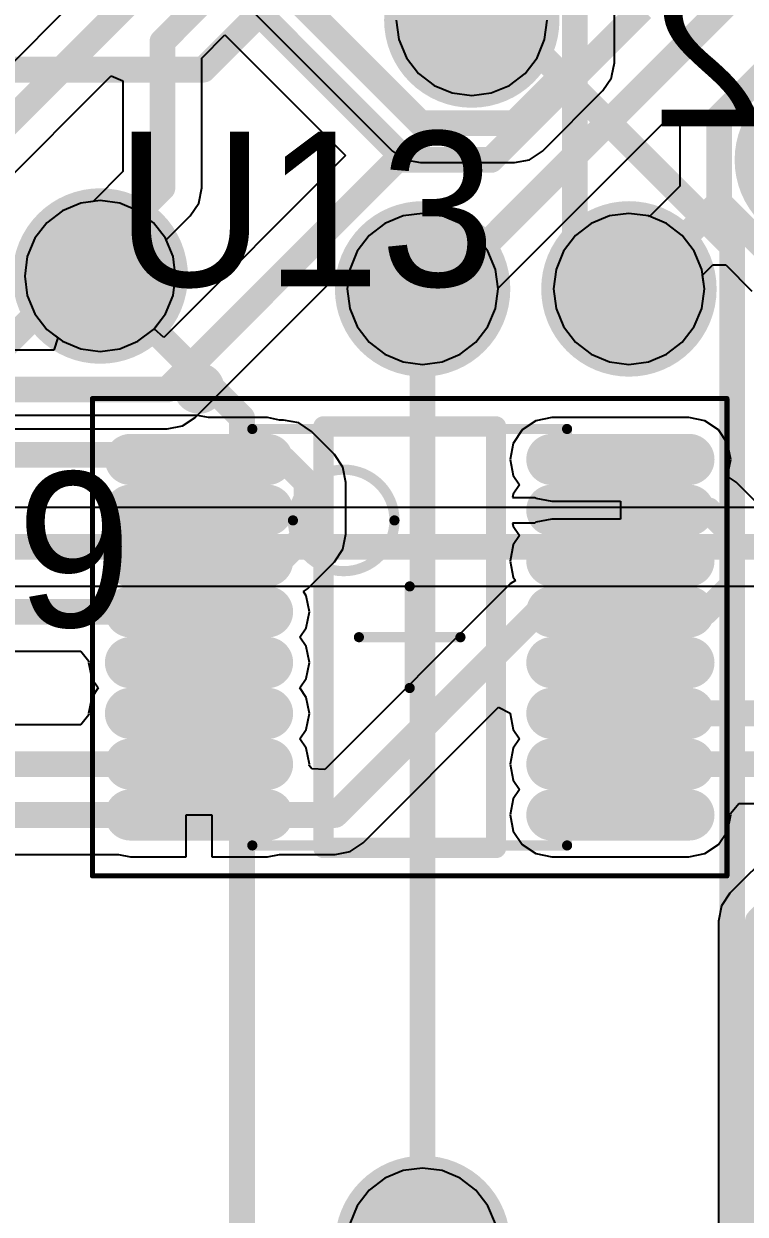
# Model space of a CAD drawing. Header units: millimetres. Extents: x 50.7 to 141.9, y 26.7 to 123.6.
# Drawn here: x 115.2 to 122.3, y 68.36 to 80.08 of the extents above; entities that cross this region are included whole.
import ezdxf

# ---------------------------------------------------------------- set-up
doc = ezdxf.new("R2010")
doc.units = ezdxf.units.MM
for name, color, linetype in [('BottomLayer', 5, 'Continuous'), ('BottomOverlay', 54, 'Continuous'), ('BottomSolder', 6, 'Continuous'), ('InternalPlane1', 76, 'Continuous'), ('InternalPlane3', 216, 'Continuous'), ('Mechanical13', 56, 'Continuous'), ('Mechanical15', 56, 'Continuous'), ('MidLayer1', 16, 'Continuous'), ('MidLayer2', 76, 'Continuous'), ('MidLayer3', 90, 'Continuous'), ('MidLayer4', 156, 'Continuous'), ('MultiLayer', 9, 'Continuous'), ('TopLayer', 1, 'Continuous'), ('TopOverlay', 2, 'Continuous'), ('TopPaste', 8, 'Continuous'), ('TopSolder', 216, 'Continuous')]:
    doc.layers.add(name, color=color, linetype=linetype)

msp = doc.modelspace()

# ---------------------------------------------------------------- linework, layer by layer
at = {"layer": 'BottomLayer'}
for p, q in [((115.852, 80.461), (114.548, 79.156)), ((116.952, 79.743), (117.179, 79.97)), ((117.179, 79.97), (118.366, 78.784)), ((116.952, 78.464), (116.952, 79.743)), ((114.829, 78.338), (116.058, 79.568)), ((116.058, 79.568), (116.175, 79.519)), ((116.175, 79.519), (116.175, 78.625)), ((119.868, 77.475), (121.541, 79.148)), ((121.541, 79.148), (121.659, 79.099)), ((121.659, 79.099), (121.659, 78.48)), ((118.366, 78.784), (116.576, 76.993)), ((116.175, 78.625), (115.881, 78.331)), ((116.923, 78.315), (116.952, 78.464)), ((121.659, 78.48), (121.361, 78.183)), ((115.759, 78.315), (115.58, 78.24)), ((115.881, 78.331), (115.759, 78.315)), ((116.838, 78.189), (116.923, 78.315)), ((115.58, 78.24), (115.426, 78.122)), ((116.601, 77.952), (116.838, 78.189)), ((120.966, 78.188), (120.787, 78.113)), ((121.158, 78.213), (120.966, 78.188)), ((121.35, 78.188), (121.158, 78.213)), ((121.361, 78.183), (121.35, 78.188)), ((115.426, 78.122), (115.308, 77.968)), ((120.787, 78.113), (120.633, 77.995)), ((115.308, 77.968), (115.233, 77.789)), ((116.669, 77.789), (116.601, 77.952)), ((120.633, 77.995), (120.515, 77.841)), ((120.515, 77.841), (120.44, 77.662)), ((115.233, 77.789), (115.208, 77.597)), ((116.694, 77.597), (116.669, 77.789)), ((121.883, 77.606), (121.983, 77.706)), ((121.983, 77.706), (122.111, 77.706)), ((122.111, 77.706), (122.367, 77.449)), ((115.208, 77.597), (115.233, 77.405)), ((116.669, 77.405), (116.694, 77.597)), ((116.886, 76.205), (118.278, 77.597)), ((118.278, 77.597), (118.392, 77.541)), ((120.44, 77.662), (120.415, 77.47)), ((121.901, 77.47), (121.883, 77.606)), ((118.392, 77.541), (118.383, 77.47)), ((118.383, 77.47), (118.408, 77.278)), ((119.844, 77.278), (119.869, 77.47)), ((119.869, 77.47), (119.868, 77.475)), ((120.415, 77.47), (120.44, 77.278)), ((121.876, 77.278), (121.901, 77.47)), ((115.233, 77.405), (115.308, 77.226)), ((116.594, 77.226), (116.669, 77.405)), ((118.408, 77.278), (118.483, 77.099)), ((119.769, 77.099), (119.844, 77.278)), ((120.44, 77.278), (120.515, 77.099)), ((121.801, 77.099), (121.876, 77.278)), ((115.308, 77.226), (115.426, 77.072)), ((116.481, 77.077), (116.594, 77.226)), ((115.426, 77.072), (115.535, 76.988)), ((116.576, 76.993), (116.481, 77.077)), ((118.483, 77.099), (118.601, 76.945)), ((119.651, 76.945), (119.769, 77.099)), ((120.515, 77.099), (120.633, 76.945)), ((121.683, 76.945), (121.801, 77.099)), ((115.535, 76.988), (115.494, 76.868)), ((118.601, 76.945), (118.755, 76.827)), ((119.497, 76.827), (119.651, 76.945)), ((120.633, 76.945), (120.787, 76.827)), ((121.529, 76.827), (121.683, 76.945)), ((115.494, 76.868), (112.827, 76.868)), ((118.755, 76.827), (118.934, 76.752)), ((119.318, 76.752), (119.497, 76.827)), ((120.787, 76.827), (120.966, 76.752)), ((121.35, 76.752), (121.529, 76.827)), ((118.934, 76.752), (119.126, 76.727)), ((119.126, 76.727), (119.318, 76.752)), ((120.966, 76.752), (121.158, 76.727)), ((121.158, 76.727), (121.35, 76.752)), ((116.76, 76.121), (116.886, 76.205)), ((107.703, 76.091), (116.611, 76.091)), ((116.611, 76.091), (116.76, 76.121)), ((123.611, 75.318), (111.85, 75.318)), ((111.498, 74.542), (122.599, 74.542)), ((119.126, 68.815), (118.934, 68.79)), ((119.318, 68.79), (119.126, 68.815)), ((118.755, 68.715), (118.601, 68.597)), ((118.934, 68.79), (118.755, 68.715)), ((119.497, 68.715), (119.318, 68.79)), ((119.651, 68.597), (119.497, 68.715)), ((118.601, 68.597), (118.483, 68.443)), ((119.769, 68.443), (119.651, 68.597)), ((118.483, 68.443), (118.408, 68.264)), ((119.844, 68.264), (119.769, 68.443))]:
    msp.add_line(p, q, dxfattribs=at)
at = {"layer": 'BottomLayer', "const_width": 0.254}
for points in [[(119.314, 77.47), (122.518, 80.674)], [(114.554, 78.613), (116.418, 80.477)], [(119.507, 80.117), (119.761, 80.371)], [(116.564, 79.904), (116.926, 80.267)], [(117.434, 80.265), (118.959, 78.74)], [(119.801, 78.74), (121.287, 80.226)], [(116.564, 78.464), (116.564, 79.904)], [(122.047, 79.161), (122.642, 79.756)], [(122.047, 78.319), (122.047, 79.161)], [(116.611, 76.479), (118.872, 78.74)], [(118.872, 78.74), (119.801, 78.74)], [(115.824, 77.724), (116.564, 78.464)], [(121.198, 77.47), (122.047, 78.319)], [(122.047, 78.319), (122.642, 77.724)], [(115.824, 77.724), (115.951, 77.597)], [(119.126, 77.47), (119.314, 77.47)], [(121.158, 77.47), (121.198, 77.47)], [(104.333, 76.479), (116.611, 76.479)], [(111.379, 74.93), (123.611, 74.93)]]:
    msp.add_lwpolyline(points, dxfattribs=at)
at = {"layer": 'BottomLayer'}
for points, const_width in [([(119.369, 80.117, 1), (119.852, 80.117, 1)], 0.483), ([(119.444, 80.117, 1), (119.57, 80.117, 1)], 0.127), ([(116.5, 79.904, 1), (116.627, 79.904, 1)], 0.127), ([(116.5, 79.904, 1), (116.627, 79.904, 1)], 0.127), ([(121.983, 79.161, 1), (122.111, 79.161, 1)], 0.127), ([(121.983, 79.161, 1), (122.111, 79.161, 1)], 0.127), ([(118.808, 78.74, 1), (118.936, 78.74, 1)], 0.127), ([(118.808, 78.74, 1), (118.936, 78.74, 1)], 0.127), ([(118.896, 78.74, 1), (119.023, 78.74, 1)], 0.127), ([(119.737, 78.74, 1), (119.864, 78.74, 1)], 0.127), ([(119.737, 78.74, 1), (119.864, 78.74, 1)], 0.127), ([(116.5, 78.464, 1), (116.627, 78.464, 1)], 0.127), ([(116.5, 78.464, 1), (116.627, 78.464, 1)], 0.127), ([(121.983, 78.319, 1), (122.111, 78.319, 1)], 0.127), ([(121.983, 78.319, 1), (122.111, 78.319, 1)], 0.127), ([(121.983, 78.319, 1), (122.111, 78.319, 1)], 0.127), ([(115.71, 77.597, 1), (116.192, 77.597, 1)], 0.483), ([(118.885, 77.47, 1), (119.367, 77.47, 1)], 0.483), ([(120.917, 77.47, 1), (121.399, 77.47, 1)], 0.483), ([(115.76, 77.724, 1), (115.888, 77.724, 1)], 0.127), ([(115.76, 77.724, 1), (115.888, 77.724, 1)], 0.127), ([(115.888, 77.597, 1), (116.014, 77.597, 1)], 0.127), ([(119.062, 77.47, 1), (119.189, 77.47, 1)], 0.127), ([(119.25, 77.47, 1), (119.377, 77.47, 1)], 0.127), ([(119.25, 77.47, 1), (119.377, 77.47, 1)], 0.127), ([(121.094, 77.47, 1), (121.222, 77.47, 1)], 0.127), ([(121.134, 77.47, 1), (121.261, 77.47, 1)], 0.127), ([(121.134, 77.47, 1), (121.261, 77.47, 1)], 0.127), ([(116.548, 76.479, 1), (116.675, 76.479, 1)], 0.127), ([(116.548, 76.479, 1), (116.675, 76.479, 1)], 0.127), ([(118.885, 68.072, 1), (119.367, 68.072, 1)], 0.483)]:
    msp.add_lwpolyline(points, format="xyb", close=True, dxfattribs=dict(at, const_width=const_width))
at = {"layer": 'BottomSolder', "const_width": 0.584}
for points in [[(119.318, 80.117, 1), (119.902, 80.117, 1)], [(115.659, 77.597, 1), (116.243, 77.597, 1)], [(118.834, 77.47, 1), (119.418, 77.47, 1)], [(120.866, 77.47, 1), (121.45, 77.47, 1)], [(118.834, 68.072, 1), (119.418, 68.072, 1)]]:
    msp.add_lwpolyline(points, format="xyb", close=True, dxfattribs=at)
at = {"layer": 'InternalPlane1', "const_width": 0.864}
for points in [[(119.179, 80.117, 1), (120.042, 80.117, 1)], [(122.631, 78.74, 1), (123.495, 78.74, 1)], [(115.519, 77.597, 1), (116.383, 77.597, 1)], [(118.694, 77.47, 1), (119.558, 77.47, 1)], [(120.726, 77.47, 1), (121.59, 77.47, 1)], [(118.694, 68.072, 1), (119.558, 68.072, 1)]]:
    msp.add_lwpolyline(points, format="xyb", close=True, dxfattribs=at)
at = {"layer": 'InternalPlane3', "const_width": 0.864}
for points in [[(119.179, 80.117, 1), (120.042, 80.117, 1)], [(122.631, 78.74, 1), (123.495, 78.74, 1)], [(115.519, 77.597, 1), (116.383, 77.597, 1)], [(118.694, 77.47, 1), (119.558, 77.47, 1)], [(120.726, 77.47, 1), (121.59, 77.47, 1)], [(118.694, 68.072, 1), (119.558, 68.072, 1)]]:
    msp.add_lwpolyline(points, format="xyb", close=True, dxfattribs=at)
at = {"layer": 'Mechanical13', "const_width": 0.1}
for points in [[(117.449, 76.091), (120.549, 76.091)], [(117.449, 71.991), (117.449, 76.091)], [(120.549, 71.991), (120.549, 76.091)], [(117.449, 71.991), (120.549, 71.991)]]:
    msp.add_lwpolyline(points, dxfattribs=at)
at = {"layer": 'Mechanical13'}
for points, const_width in [([(117.424, 76.091, 1), (117.474, 76.091, 1)], 0.05), ([(117.424, 76.091, 1), (117.474, 76.091, 1)], 0.05), ([(120.524, 76.091, 1), (120.574, 76.091, 1)], 0.05), ([(120.524, 76.091, 1), (120.574, 76.091, 1)], 0.05), ([(118.849, 75.191, 1), (117.849, 75.191, 1)], 0.1), ([(117.824, 75.191, 1), (117.874, 75.191, 1)], 0.05), ([(118.824, 75.191, 1), (118.874, 75.191, 1)], 0.05), ([(117.424, 71.991, 1), (117.474, 71.991, 1)], 0.05), ([(117.424, 71.991, 1), (117.474, 71.991, 1)], 0.05), ([(120.524, 71.991, 1), (120.574, 71.991, 1)], 0.05), ([(120.524, 71.991, 1), (120.574, 71.991, 1)], 0.05)]:
    msp.add_lwpolyline(points, format="xyb", close=True, dxfattribs=dict(at, const_width=const_width))
at = {"layer": 'Mechanical15'}
for points, const_width in [([(115.874, 76.391), (122.124, 76.391)], 0.05), ([(115.874, 71.691), (115.874, 76.391)], 0.05), ([(122.124, 71.691), (122.124, 76.391)], 0.05), ([(118.999, 73.541), (118.999, 74.541)], 0.1), ([(118.499, 74.041), (119.499, 74.041)], 0.1), ([(115.874, 71.691), (122.124, 71.691)], 0.05)]:
    msp.add_lwpolyline(points, dxfattribs=dict(at, const_width=const_width))
for points, const_width in [([(115.862, 76.391, 1), (115.886, 76.391, 1)], 0.025), ([(115.862, 76.391, 1), (115.886, 76.391, 1)], 0.025), ([(122.112, 76.391, 1), (122.136, 76.391, 1)], 0.025), ([(122.112, 76.391, 1), (122.136, 76.391, 1)], 0.025), ([(118.974, 74.541, 1), (119.024, 74.541, 1)], 0.05), ([(118.474, 74.041, 1), (118.524, 74.041, 1)], 0.05), ([(119.474, 74.041, 1), (119.524, 74.041, 1)], 0.05), ([(118.974, 73.541, 1), (119.024, 73.541, 1)], 0.05), ([(115.862, 71.691, 1), (115.886, 71.691, 1)], 0.025), ([(115.862, 71.691, 1), (115.886, 71.691, 1)], 0.025), ([(122.112, 71.691, 1), (122.136, 71.691, 1)], 0.025), ([(122.112, 71.691, 1), (122.136, 71.691, 1)], 0.025)]:
    msp.add_lwpolyline(points, format="xyb", close=True, dxfattribs=dict(at, const_width=const_width))
at = {"layer": 'MidLayer1', "const_width": 0.254}
for points in [[(120.626, 78.002), (120.626, 82.106)], [(116.967, 79.629), (118.491, 81.153)], [(119.596, 80.131), (119.596, 80.469)], [(119.596, 80.131), (119.61, 80.117)], [(113.625, 79.629), (116.967, 79.629)], [(120.626, 78.002), (121.158, 77.47)], [(114.594, 76.494), (115.824, 77.724)], [(115.824, 77.724), (115.951, 77.597)]]:
    msp.add_lwpolyline(points, dxfattribs=at)
at = {"layer": 'MidLayer1'}
for points, const_width in [([(119.369, 80.117, 1), (119.852, 80.117, 1)], 0.483), ([(119.533, 80.131, 1), (119.66, 80.131, 1)], 0.127), ([(119.533, 80.131, 1), (119.66, 80.131, 1)], 0.127), ([(119.547, 80.117, 1), (119.674, 80.117, 1)], 0.127), ([(116.903, 79.629, 1), (117.031, 79.629, 1)], 0.127), ([(116.903, 79.629, 1), (117.031, 79.629, 1)], 0.127), ([(115.71, 77.597, 1), (116.192, 77.597, 1)], 0.483), ([(120.563, 78.002, 1), (120.69, 78.002, 1)], 0.127), ([(120.563, 78.002, 1), (120.69, 78.002, 1)], 0.127), ([(118.885, 77.47, 1), (119.367, 77.47, 1)], 0.483), ([(120.917, 77.47, 1), (121.399, 77.47, 1)], 0.483), ([(115.76, 77.724, 1), (115.888, 77.724, 1)], 0.127), ([(115.76, 77.724, 1), (115.888, 77.724, 1)], 0.127), ([(115.888, 77.597, 1), (116.014, 77.597, 1)], 0.127), ([(121.094, 77.47, 1), (121.222, 77.47, 1)], 0.127), ([(118.885, 68.072, 1), (119.367, 68.072, 1)], 0.483)]:
    msp.add_lwpolyline(points, format="xyb", close=True, dxfattribs=dict(at, const_width=const_width))
at = {"layer": 'MidLayer2'}
for points, const_width in [([(119.369, 80.117, 1), (119.852, 80.117, 1)], 0.483), ([(115.71, 77.597, 1), (116.192, 77.597, 1)], 0.483), ([(118.885, 77.47, 1), (119.367, 77.47, 1)], 0.483), ([(120.917, 77.47, 1), (121.399, 77.47, 1)], 0.483), ([(122.111, 77.891, 1), (122.237, 77.891, 1)], 0.127), ([(122.111, 77.891, 1), (122.237, 77.891, 1)], 0.127), ([(115.888, 77.597, 1), (116.014, 77.597, 1)], 0.127), ([(119.062, 77.47, 1), (119.189, 77.47, 1)], 0.127), ([(117.284, 76.2, 1), (117.412, 76.2, 1)], 0.127), ([(117.284, 76.2, 1), (117.412, 76.2, 1)], 0.127), ([(118.885, 68.072, 1), (119.367, 68.072, 1)], 0.483)]:
    msp.add_lwpolyline(points, format="xyb", close=True, dxfattribs=dict(at, const_width=const_width))
at = {"layer": 'MidLayer2', "const_width": 0.254}
for points in [[(119.596, 80.469), (122.174, 77.891)], [(122.174, 57.531), (122.174, 77.891)], [(115.951, 77.597), (117.348, 76.2)], [(119.126, 68.072), (119.126, 77.47)], [(117.348, 59.436), (117.348, 76.2)]]:
    msp.add_lwpolyline(points, dxfattribs=at)
at = {"layer": 'MidLayer3'}
for p, q in [((118.867, 80.117), (118.893, 79.925)), ((120.328, 79.925), (120.353, 80.117)), ((118.893, 79.925), (118.967, 79.746)), ((120.254, 79.746), (120.328, 79.925)), ((118.967, 79.746), (119.085, 79.592)), ((120.136, 79.592), (120.254, 79.746)), ((119.085, 79.592), (119.239, 79.474)), ((119.982, 79.474), (120.136, 79.592)), ((119.239, 79.474), (119.418, 79.399)), ((119.803, 79.399), (119.982, 79.474)), ((119.418, 79.399), (119.61, 79.374)), ((119.61, 79.374), (119.803, 79.399)), ((115.759, 78.315), (115.58, 78.24)), ((115.951, 78.34), (115.759, 78.315)), ((116.143, 78.315), (115.951, 78.34)), ((116.322, 78.24), (116.143, 78.315)), ((115.58, 78.24), (115.426, 78.122)), ((116.476, 78.122), (116.322, 78.24)), ((118.934, 78.188), (118.755, 78.113)), ((119.126, 78.213), (118.934, 78.188)), ((119.318, 78.188), (119.126, 78.213)), ((119.497, 78.113), (119.318, 78.188)), ((120.966, 78.188), (120.787, 78.113)), ((121.158, 78.213), (120.966, 78.188)), ((121.35, 78.188), (121.158, 78.213)), ((121.529, 78.113), (121.35, 78.188)), ((115.426, 78.122), (115.308, 77.968)), ((116.594, 77.968), (116.476, 78.122)), ((118.755, 78.113), (118.601, 77.995)), ((119.651, 77.995), (119.497, 78.113)), ((120.787, 78.113), (120.633, 77.995)), ((121.683, 77.995), (121.529, 78.113)), ((115.308, 77.968), (115.233, 77.789)), ((116.669, 77.789), (116.594, 77.968)), ((118.601, 77.995), (118.483, 77.841)), ((119.769, 77.841), (119.651, 77.995)), ((120.633, 77.995), (120.515, 77.841)), ((121.801, 77.841), (121.683, 77.995)), ((118.483, 77.841), (118.408, 77.662)), ((119.844, 77.662), (119.769, 77.841)), ((120.515, 77.841), (120.44, 77.662)), ((121.876, 77.662), (121.801, 77.841)), ((115.233, 77.789), (115.208, 77.597)), ((116.694, 77.597), (116.669, 77.789)), ((115.208, 77.597), (115.233, 77.405)), ((116.669, 77.405), (116.694, 77.597)), ((118.408, 77.662), (118.383, 77.47)), ((119.869, 77.47), (119.844, 77.662)), ((120.44, 77.662), (120.415, 77.47)), ((121.901, 77.47), (121.876, 77.662)), ((118.383, 77.47), (118.408, 77.278)), ((119.844, 77.278), (119.869, 77.47)), ((120.415, 77.47), (120.44, 77.278)), ((121.876, 77.278), (121.901, 77.47)), ((115.233, 77.405), (115.308, 77.226)), ((116.594, 77.226), (116.669, 77.405)), ((118.408, 77.278), (118.483, 77.099)), ((119.769, 77.099), (119.844, 77.278)), ((120.44, 77.278), (120.515, 77.099)), ((121.801, 77.099), (121.876, 77.278)), ((115.308, 77.226), (115.426, 77.072)), ((116.476, 77.072), (116.594, 77.226)), ((115.426, 77.072), (115.58, 76.954)), ((116.322, 76.954), (116.476, 77.072)), ((118.483, 77.099), (118.601, 76.945)), ((119.651, 76.945), (119.769, 77.099)), ((120.515, 77.099), (120.633, 76.945)), ((121.683, 76.945), (121.801, 77.099)), ((115.58, 76.954), (115.759, 76.879)), ((116.143, 76.879), (116.322, 76.954)), ((118.601, 76.945), (118.755, 76.827)), ((119.497, 76.827), (119.651, 76.945)), ((120.633, 76.945), (120.787, 76.827)), ((121.529, 76.827), (121.683, 76.945)), ((115.759, 76.879), (115.951, 76.854)), ((115.951, 76.854), (116.143, 76.879)), ((118.755, 76.827), (118.934, 76.752)), ((119.318, 76.752), (119.497, 76.827)), ((120.787, 76.827), (120.966, 76.752)), ((121.35, 76.752), (121.529, 76.827)), ((118.934, 76.752), (119.126, 76.727)), ((119.126, 76.727), (119.318, 76.752)), ((120.966, 76.752), (121.158, 76.727)), ((121.158, 76.727), (121.35, 76.752)), ((119.126, 68.815), (118.934, 68.79)), ((119.318, 68.79), (119.126, 68.815)), ((118.755, 68.715), (118.601, 68.597)), ((118.934, 68.79), (118.755, 68.715)), ((119.497, 68.715), (119.318, 68.79)), ((119.651, 68.597), (119.497, 68.715)), ((118.601, 68.597), (118.483, 68.443)), ((119.769, 68.443), (119.651, 68.597)), ((118.483, 68.443), (118.408, 68.264)), ((119.844, 68.264), (119.769, 68.443))]:
    msp.add_line(p, q, dxfattribs=at)
at = {"layer": 'MidLayer3', "const_width": 0.483}
for points in [[(119.369, 80.117, 1), (119.852, 80.117, 1)], [(115.71, 77.597, 1), (116.192, 77.597, 1)], [(118.885, 77.47, 1), (119.367, 77.47, 1)], [(120.917, 77.47, 1), (121.399, 77.47, 1)], [(118.885, 68.072, 1), (119.367, 68.072, 1)]]:
    msp.add_lwpolyline(points, format="xyb", close=True, dxfattribs=at)
at = {"layer": 'MidLayer4'}
for p, q in [((118.867, 80.117), (118.893, 79.925)), ((120.328, 79.925), (120.353, 80.117)), ((118.893, 79.925), (118.967, 79.746)), ((120.254, 79.746), (120.328, 79.925)), ((118.967, 79.746), (119.085, 79.592)), ((120.136, 79.592), (120.254, 79.746)), ((119.085, 79.592), (119.239, 79.474)), ((119.982, 79.474), (120.136, 79.592)), ((119.239, 79.474), (119.418, 79.399)), ((119.803, 79.399), (119.982, 79.474)), ((119.418, 79.399), (119.61, 79.374)), ((119.61, 79.374), (119.803, 79.399)), ((115.759, 78.315), (115.58, 78.24)), ((115.951, 78.34), (115.759, 78.315)), ((116.143, 78.315), (115.951, 78.34)), ((116.322, 78.24), (116.143, 78.315)), ((115.58, 78.24), (115.426, 78.122)), ((116.476, 78.122), (116.322, 78.24)), ((118.934, 78.188), (118.755, 78.113)), ((119.126, 78.213), (118.934, 78.188)), ((119.318, 78.188), (119.126, 78.213)), ((119.497, 78.113), (119.318, 78.188)), ((120.966, 78.188), (120.787, 78.113)), ((121.158, 78.213), (120.966, 78.188)), ((121.35, 78.188), (121.158, 78.213)), ((121.529, 78.113), (121.35, 78.188)), ((115.426, 78.122), (115.308, 77.968)), ((116.594, 77.968), (116.476, 78.122)), ((118.755, 78.113), (118.601, 77.995)), ((119.651, 77.995), (119.497, 78.113)), ((120.787, 78.113), (120.633, 77.995)), ((121.683, 77.995), (121.529, 78.113)), ((115.308, 77.968), (115.233, 77.789)), ((116.669, 77.789), (116.594, 77.968)), ((118.601, 77.995), (118.483, 77.841)), ((119.769, 77.841), (119.651, 77.995)), ((120.633, 77.995), (120.515, 77.841)), ((121.801, 77.841), (121.683, 77.995)), ((118.483, 77.841), (118.408, 77.662)), ((119.844, 77.662), (119.769, 77.841)), ((120.515, 77.841), (120.44, 77.662)), ((121.876, 77.662), (121.801, 77.841)), ((115.233, 77.789), (115.208, 77.597)), ((116.694, 77.597), (116.669, 77.789)), ((115.208, 77.597), (115.233, 77.405)), ((116.669, 77.405), (116.694, 77.597)), ((118.408, 77.662), (118.383, 77.47)), ((119.869, 77.47), (119.844, 77.662)), ((120.44, 77.662), (120.415, 77.47)), ((121.901, 77.47), (121.876, 77.662)), ((118.383, 77.47), (118.408, 77.278)), ((119.844, 77.278), (119.869, 77.47)), ((120.415, 77.47), (120.44, 77.278)), ((121.876, 77.278), (121.901, 77.47)), ((115.233, 77.405), (115.308, 77.226)), ((116.594, 77.226), (116.669, 77.405)), ((118.408, 77.278), (118.483, 77.099)), ((119.769, 77.099), (119.844, 77.278)), ((120.44, 77.278), (120.515, 77.099)), ((121.801, 77.099), (121.876, 77.278)), ((115.308, 77.226), (115.426, 77.072)), ((116.476, 77.072), (116.594, 77.226)), ((115.426, 77.072), (115.58, 76.954)), ((116.322, 76.954), (116.476, 77.072)), ((118.483, 77.099), (118.601, 76.945)), ((119.651, 76.945), (119.769, 77.099)), ((120.515, 77.099), (120.633, 76.945)), ((121.683, 76.945), (121.801, 77.099)), ((115.58, 76.954), (115.759, 76.879)), ((116.143, 76.879), (116.322, 76.954)), ((118.601, 76.945), (118.755, 76.827)), ((119.497, 76.827), (119.651, 76.945)), ((120.633, 76.945), (120.787, 76.827)), ((121.529, 76.827), (121.683, 76.945)), ((115.759, 76.879), (115.951, 76.854)), ((115.951, 76.854), (116.143, 76.879)), ((118.755, 76.827), (118.934, 76.752)), ((119.318, 76.752), (119.497, 76.827)), ((120.787, 76.827), (120.966, 76.752)), ((121.35, 76.752), (121.529, 76.827)), ((118.934, 76.752), (119.126, 76.727)), ((119.126, 76.727), (119.318, 76.752)), ((120.966, 76.752), (121.158, 76.727)), ((121.158, 76.727), (121.35, 76.752)), ((119.126, 68.815), (118.934, 68.79)), ((119.318, 68.79), (119.126, 68.815)), ((118.755, 68.715), (118.601, 68.597)), ((118.934, 68.79), (118.755, 68.715)), ((119.497, 68.715), (119.318, 68.79)), ((119.651, 68.597), (119.497, 68.715)), ((118.601, 68.597), (118.483, 68.443)), ((119.769, 68.443), (119.651, 68.597)), ((118.483, 68.443), (118.408, 68.264)), ((119.844, 68.264), (119.769, 68.443))]:
    msp.add_line(p, q, dxfattribs=at)
at = {"layer": 'MidLayer4', "const_width": 0.483}
for points in [[(119.369, 80.117, 1), (119.852, 80.117, 1)], [(115.71, 77.597, 1), (116.192, 77.597, 1)], [(118.885, 77.47, 1), (119.367, 77.47, 1)], [(120.917, 77.47, 1), (121.399, 77.47, 1)], [(118.885, 68.072, 1), (119.367, 68.072, 1)]]:
    msp.add_lwpolyline(points, format="xyb", close=True, dxfattribs=at)
at = {"layer": 'MultiLayer', "const_width": 0.483}
for points in [[(119.369, 80.117, 1), (119.852, 80.117, 1)], [(115.71, 77.597, 1), (116.192, 77.597, 1)], [(118.885, 77.47, 1), (119.367, 77.47, 1)], [(120.917, 77.47, 1), (121.399, 77.47, 1)], [(118.885, 68.072, 1), (119.367, 68.072, 1)]]:
    msp.add_lwpolyline(points, format="xyb", close=True, dxfattribs=at)
at = {"layer": 'TopLayer'}
for p, q in [((110.596, 87.061), (118.831, 78.826)), ((121.015, 79.696), (121.015, 83.205)), ((120.99, 79.572), (121.015, 79.696)), ((120.901, 79.422), (120.985, 79.548)), ((120.985, 79.548), (120.99, 79.572)), ((120.306, 78.826), (120.901, 79.422)), ((118.831, 78.826), (118.957, 78.742)), ((120.18, 78.742), (120.306, 78.826)), ((118.957, 78.742), (119.106, 78.713)), ((119.106, 78.713), (120.031, 78.713)), ((120.031, 78.713), (120.18, 78.742)), ((115.759, 78.315), (115.58, 78.24)), ((115.951, 78.34), (115.759, 78.315)), ((116.143, 78.315), (115.951, 78.34)), ((116.322, 78.24), (116.143, 78.315)), ((115.58, 78.24), (115.426, 78.122)), ((116.476, 78.122), (116.322, 78.24)), ((118.934, 78.188), (118.755, 78.113)), ((119.126, 78.213), (118.934, 78.188)), ((119.318, 78.188), (119.126, 78.213)), ((119.497, 78.113), (119.318, 78.188)), ((120.966, 78.188), (120.787, 78.113)), ((121.158, 78.213), (120.966, 78.188)), ((121.35, 78.188), (121.158, 78.213)), ((121.529, 78.113), (121.35, 78.188)), ((115.426, 78.122), (115.308, 77.968)), ((116.594, 77.968), (116.476, 78.122)), ((118.755, 78.113), (118.601, 77.995)), ((119.651, 77.995), (119.497, 78.113)), ((120.787, 78.113), (120.633, 77.995)), ((121.683, 77.995), (121.529, 78.113)), ((115.308, 77.968), (115.233, 77.789)), ((116.669, 77.789), (116.594, 77.968)), ((118.601, 77.995), (118.483, 77.841)), ((119.769, 77.841), (119.651, 77.995)), ((120.633, 77.995), (120.515, 77.841)), ((121.801, 77.841), (121.683, 77.995)), ((118.483, 77.841), (118.408, 77.662)), ((119.844, 77.662), (119.769, 77.841)), ((120.515, 77.841), (120.44, 77.662)), ((121.876, 77.662), (121.801, 77.841)), ((115.233, 77.789), (115.208, 77.597)), ((116.694, 77.597), (116.669, 77.789)), ((115.208, 77.597), (115.233, 77.405)), ((116.669, 77.405), (116.694, 77.597)), ((118.408, 77.662), (118.383, 77.47)), ((119.869, 77.47), (119.844, 77.662)), ((120.44, 77.662), (120.415, 77.47)), ((121.901, 77.47), (121.876, 77.662)), ((118.383, 77.47), (118.408, 77.278)), ((119.844, 77.278), (119.869, 77.47)), ((120.415, 77.47), (120.44, 77.278)), ((121.876, 77.278), (121.901, 77.47)), ((115.233, 77.405), (115.308, 77.226)), ((116.594, 77.226), (116.669, 77.405)), ((118.408, 77.278), (118.483, 77.099)), ((119.769, 77.099), (119.844, 77.278)), ((120.44, 77.278), (120.515, 77.099)), ((121.801, 77.099), (121.876, 77.278)), ((115.308, 77.226), (115.426, 77.072)), ((116.476, 77.072), (116.594, 77.226)), ((115.426, 77.072), (115.58, 76.954)), ((116.322, 76.954), (116.476, 77.072)), ((118.483, 77.099), (118.601, 76.945)), ((119.651, 76.945), (119.769, 77.099)), ((120.515, 77.099), (120.633, 76.945)), ((121.683, 76.945), (121.801, 77.099)), ((115.58, 76.954), (115.759, 76.879)), ((116.143, 76.879), (116.322, 76.954)), ((118.601, 76.945), (118.755, 76.827)), ((119.497, 76.827), (119.651, 76.945)), ((120.633, 76.945), (120.787, 76.827)), ((121.529, 76.827), (121.683, 76.945)), ((115.759, 76.879), (115.951, 76.854)), ((115.951, 76.854), (116.143, 76.879)), ((118.755, 76.827), (118.934, 76.752)), ((119.318, 76.752), (119.497, 76.827)), ((120.787, 76.827), (120.966, 76.752)), ((121.35, 76.752), (121.529, 76.827)), ((118.934, 76.752), (119.126, 76.727)), ((119.126, 76.727), (119.318, 76.752)), ((120.966, 76.752), (121.158, 76.727)), ((121.158, 76.727), (121.35, 76.752)), ((116.91, 76.224), (114.969, 76.224)), ((117.018, 76.203), (116.91, 76.224)), ((117.599, 76.203), (117.018, 76.203)), ((117.717, 76.179), (117.599, 76.203)), ((117.757, 76.179), (117.717, 76.179)), ((117.906, 76.15), (117.757, 76.179)), ((120.399, 76.203), (120.241, 76.172)), ((121.749, 76.203), (120.399, 76.203)), ((121.907, 76.172), (121.749, 76.203)), ((118.032, 76.066), (117.906, 76.15)), ((118.258, 75.84), (118.032, 76.066)), ((120.108, 76.082), (120.018, 75.949)), ((120.241, 76.172), (120.108, 76.082)), ((122.04, 76.082), (121.907, 76.172)), ((122.13, 75.949), (122.04, 76.082)), ((120.018, 75.949), (119.987, 75.791)), ((122.161, 75.791), (122.13, 75.949)), ((118.342, 75.714), (118.258, 75.84)), ((118.371, 75.565), (118.342, 75.714)), ((119.987, 75.791), (120.018, 75.633)), ((122.13, 75.633), (122.161, 75.791)), ((120.018, 75.633), (120.08, 75.541)), ((122.125, 75.626), (122.13, 75.633)), ((122.215, 75.566), (122.125, 75.626)), ((118.371, 75.057), (118.371, 75.565)), ((120.08, 75.541), (120.018, 75.449)), ((122.449, 75.332), (122.215, 75.566)), ((120.018, 75.449), (120.012, 75.418)), ((120.012, 75.418), (120.23, 75.418)), ((120.23, 75.418), (120.241, 75.41)), ((120.241, 75.41), (120.399, 75.379)), ((120.399, 75.379), (121.074, 75.379)), ((121.074, 75.379), (121.074, 75.203)), ((120.23, 75.164), (120.012, 75.164)), ((120.012, 75.164), (120.018, 75.133)), ((120.018, 75.133), (120.08, 75.041)), ((120.241, 75.172), (120.23, 75.164)), ((120.399, 75.203), (120.241, 75.172)), ((121.074, 75.203), (120.399, 75.203)), ((118.342, 74.908), (118.371, 75.057)), ((120.08, 75.041), (120.018, 74.949)), ((118.258, 74.782), (118.342, 74.908)), ((120.018, 74.949), (119.987, 74.791)), ((117.992, 74.516), (118.258, 74.782)), ((119.987, 74.791), (120.018, 74.633)), ((119.99, 74.566), (118.163, 72.738)), ((120.041, 74.6), (119.99, 74.566)), ((120.018, 74.633), (120.041, 74.6)), ((117.952, 74.49), (117.992, 74.516)), ((117.98, 74.449), (117.952, 74.49)), ((118.011, 74.291), (117.98, 74.449)), ((117.98, 74.133), (118.011, 74.291)), ((117.918, 74.041), (117.98, 74.133)), ((117.98, 73.949), (117.918, 74.041)), ((114.16, 73.903), (115.759, 73.903)), ((115.759, 73.903), (115.84, 73.804)), ((118.011, 73.791), (117.98, 73.949)), ((115.84, 73.804), (115.837, 73.791)), ((115.837, 73.791), (115.868, 73.633)), ((117.98, 73.633), (118.011, 73.791)), ((115.868, 73.633), (115.93, 73.541)), ((117.918, 73.541), (117.98, 73.633)), ((115.93, 73.541), (115.868, 73.449)), ((117.98, 73.449), (117.918, 73.541)), ((115.868, 73.449), (115.837, 73.291)), ((118.011, 73.291), (117.98, 73.449)), ((115.84, 73.278), (115.759, 73.179)), ((115.837, 73.291), (115.84, 73.278)), ((117.98, 73.133), (118.011, 73.291)), ((118.54, 72.016), (119.875, 73.352)), ((119.875, 73.352), (119.987, 73.292)), ((119.987, 73.292), (119.987, 73.291)), ((119.987, 73.291), (120.018, 73.133)), ((115.759, 73.179), (114.046, 73.179)), ((117.918, 73.041), (117.98, 73.133)), ((120.018, 73.133), (120.08, 73.041)), ((117.98, 72.949), (117.918, 73.041)), ((120.08, 73.041), (120.018, 72.949)), ((118.011, 72.791), (117.98, 72.949)), ((120.018, 72.949), (119.987, 72.791)), ((118.008, 72.778), (118.011, 72.791)), ((119.987, 72.791), (120.018, 72.633)), ((118.036, 72.744), (118.008, 72.778)), ((118.163, 72.738), (118.036, 72.744)), ((120.018, 72.633), (120.08, 72.541)), ((120.018, 72.449), (119.987, 72.291)), ((120.08, 72.541), (120.018, 72.449)), ((122.158, 72.304), (122.239, 72.403)), ((122.239, 72.403), (122.868, 72.403)), ((116.797, 71.879), (116.797, 72.291)), ((116.797, 72.291), (117.051, 72.291)), ((117.051, 72.291), (117.051, 71.879)), ((119.987, 72.291), (120.018, 72.133)), ((122.13, 72.133), (122.161, 72.291)), ((122.917, 72.285), (122.153, 71.522)), ((122.161, 72.291), (122.158, 72.304)), ((120.018, 72.133), (120.108, 72)), ((122.04, 72), (122.13, 72.133)), ((118.414, 71.932), (118.54, 72.016)), ((120.108, 72), (120.241, 71.91)), ((121.907, 71.91), (122.04, 72)), ((114.718, 71.903), (116.131, 71.903)), ((116.131, 71.903), (116.249, 71.879)), ((116.249, 71.879), (116.797, 71.879)), ((117.051, 71.879), (117.599, 71.879)), ((117.599, 71.879), (117.717, 71.903)), ((117.717, 71.903), (118.265, 71.903)), ((118.265, 71.903), (118.414, 71.932)), ((120.241, 71.91), (120.399, 71.879)), ((120.399, 71.879), (121.749, 71.879)), ((121.749, 71.879), (121.907, 71.91)), ((122.153, 71.522), (122.069, 71.396)), ((122.069, 71.396), (122.04, 71.247)), ((122.04, 71.247), (122.04, 61.51)), ((119.126, 68.815), (118.934, 68.79)), ((119.318, 68.79), (119.126, 68.815)), ((118.755, 68.715), (118.601, 68.597)), ((118.934, 68.79), (118.755, 68.715)), ((119.497, 68.715), (119.318, 68.79)), ((119.651, 68.597), (119.497, 68.715)), ((118.601, 68.597), (118.483, 68.443)), ((119.769, 68.443), (119.651, 68.597)), ((118.483, 68.443), (118.408, 68.264)), ((119.844, 68.264), (119.769, 68.443))]:
    msp.add_line(p, q, dxfattribs=at)
for points, const_width in [([(110.871, 87.336), (119.106, 79.101)], 0.254), ([(120.626, 79.696), (120.626, 83.205)], 0.254), ([(120.031, 79.101), (120.626, 79.696)], 0.254), ([(119.106, 79.101), (120.031, 79.101)], 0.254), ([(113.665, 75.836), (116.91, 75.836)], 0.254), ([(116.91, 75.836), (116.924, 75.822)], 0.254), ([(116.249, 75.791), (117.599, 75.791)], 0.3), ([(116.924, 75.791), (117.757, 75.791)], 0.254), ([(117.757, 75.791), (117.983, 75.565)], 0.254), ([(120.399, 75.791), (121.749, 75.791)], 0.3), ([(117.983, 75.057), (117.983, 75.565)], 0.254), ([(116.249, 75.291), (117.599, 75.291)], 0.3), ([(120.399, 75.291), (121.749, 75.291)], 0.3), ([(121.074, 75.291), (121.94, 75.291)], 0.254), ([(121.94, 75.291), (122.174, 75.057)], 0.254), ([(117.717, 74.791), (117.983, 75.057)], 0.254), ([(122.174, 74.549), (122.174, 75.057)], 0.254), ([(116.249, 74.791), (117.599, 74.791)], 0.3), ([(116.924, 74.791), (117.717, 74.791)], 0.254), ([(120.399, 74.791), (121.749, 74.791)], 0.3), ([(121.916, 74.291), (122.174, 74.549)], 0.254), ([(116.249, 74.291), (117.599, 74.291)], 0.3), ([(120.399, 74.291), (121.749, 74.291)], 0.3), ([(114.16, 74.291), (116.924, 74.291)], 0.254), ([(118.265, 72.291), (120.265, 74.291)], 0.254), ([(120.265, 74.291), (121.074, 74.291)], 0.254), ([(121.074, 74.291), (121.916, 74.291)], 0.254), ([(116.249, 73.791), (117.599, 73.791)], 0.3), ([(120.399, 73.791), (121.749, 73.791)], 0.3), ([(116.249, 73.291), (117.599, 73.291)], 0.3), ([(120.399, 73.291), (121.749, 73.291)], 0.3), ([(121.074, 73.291), (122.44, 73.291)], 0.254), ([(113.343, 72.791), (116.924, 72.791)], 0.254), ([(116.249, 72.791), (117.599, 72.791)], 0.3), ([(120.399, 72.791), (121.749, 72.791)], 0.3), ([(121.074, 72.791), (127, 72.791)], 0.254), ([(122.428, 71.247), (123.972, 72.791)], 0.254), ([(116.249, 72.291), (117.599, 72.291)], 0.3), ([(120.399, 72.291), (121.749, 72.291)], 0.3), ([(114.557, 72.291), (116.924, 72.291)], 0.254), ([(116.924, 72.291), (118.265, 72.291)], 0.254), ([(122.428, 61.51), (122.428, 71.247)], 0.254)]:
    msp.add_lwpolyline(points, dxfattribs=dict(at, const_width=const_width))
for points, const_width in [([(119.369, 80.117, 1), (119.852, 80.117, 1)], 0.483), ([(120.563, 79.696, 1), (120.69, 79.696, 1)], 0.127), ([(120.563, 79.696, 1), (120.69, 79.696, 1)], 0.127), ([(119.043, 79.101, 1), (119.17, 79.101, 1)], 0.127), ([(119.043, 79.101, 1), (119.17, 79.101, 1)], 0.127), ([(119.968, 79.101, 1), (120.095, 79.101, 1)], 0.127), ([(119.968, 79.101, 1), (120.095, 79.101, 1)], 0.127), ([(115.71, 77.597, 1), (116.192, 77.597, 1)], 0.483), ([(118.885, 77.47, 1), (119.367, 77.47, 1)], 0.483), ([(120.917, 77.47, 1), (121.399, 77.47, 1)], 0.483), ([(116.846, 75.836, 1), (116.973, 75.836, 1)], 0.127), ([(116.846, 75.836, 1), (116.973, 75.836, 1)], 0.127), ([(116.861, 75.822, 1), (116.988, 75.822, 1)], 0.127), ([(116.174, 75.791, 1), (116.324, 75.791, 1)], 0.15), ([(116.861, 75.791, 1), (116.988, 75.791, 1)], 0.127), ([(117.524, 75.791, 1), (117.674, 75.791, 1)], 0.15), ([(117.694, 75.791, 1), (117.821, 75.791, 1)], 0.127), ([(117.694, 75.791, 1), (117.821, 75.791, 1)], 0.127), ([(120.324, 75.791, 1), (120.474, 75.791, 1)], 0.15), ([(121.674, 75.791, 1), (121.824, 75.791, 1)], 0.15), ([(117.919, 75.565, 1), (118.046, 75.565, 1)], 0.127), ([(117.919, 75.565, 1), (118.046, 75.565, 1)], 0.127), ([(116.174, 75.291, 1), (116.324, 75.291, 1)], 0.15), ([(117.524, 75.291, 1), (117.674, 75.291, 1)], 0.15), ([(120.324, 75.291, 1), (120.474, 75.291, 1)], 0.15), ([(121.01, 75.291, 1), (121.137, 75.291, 1)], 0.127), ([(121.674, 75.291, 1), (121.824, 75.291, 1)], 0.15), ([(121.876, 75.291, 1), (122.003, 75.291, 1)], 0.127), ([(121.876, 75.291, 1), (122.003, 75.291, 1)], 0.127), ([(117.919, 75.057, 1), (118.046, 75.057, 1)], 0.127), ([(117.919, 75.057, 1), (118.046, 75.057, 1)], 0.127), ([(122.111, 75.057, 1), (122.237, 75.057, 1)], 0.127), ([(122.111, 75.057, 1), (122.237, 75.057, 1)], 0.127), ([(116.174, 74.791, 1), (116.324, 74.791, 1)], 0.15), ([(116.861, 74.791, 1), (116.988, 74.791, 1)], 0.127), ([(117.524, 74.791, 1), (117.674, 74.791, 1)], 0.15), ([(117.653, 74.791, 1), (117.78, 74.791, 1)], 0.127), ([(117.653, 74.791, 1), (117.78, 74.791, 1)], 0.127), ([(120.324, 74.791, 1), (120.474, 74.791, 1)], 0.15), ([(121.674, 74.791, 1), (121.824, 74.791, 1)], 0.15), ([(122.111, 74.549, 1), (122.237, 74.549, 1)], 0.127), ([(122.111, 74.549, 1), (122.237, 74.549, 1)], 0.127), ([(116.174, 74.291, 1), (116.324, 74.291, 1)], 0.15), ([(117.524, 74.291, 1), (117.674, 74.291, 1)], 0.15), ([(120.324, 74.291, 1), (120.474, 74.291, 1)], 0.15), ([(121.674, 74.291, 1), (121.824, 74.291, 1)], 0.15), ([(116.861, 74.291, 1), (116.988, 74.291, 1)], 0.127), ([(120.201, 74.291, 1), (120.328, 74.291, 1)], 0.127), ([(120.201, 74.291, 1), (120.328, 74.291, 1)], 0.127), ([(121.01, 74.291, 1), (121.137, 74.291, 1)], 0.127), ([(121.01, 74.291, 1), (121.137, 74.291, 1)], 0.127), ([(121.852, 74.291, 1), (121.979, 74.291, 1)], 0.127), ([(121.852, 74.291, 1), (121.979, 74.291, 1)], 0.127), ([(116.174, 73.791, 1), (116.324, 73.791, 1)], 0.15), ([(117.524, 73.791, 1), (117.674, 73.791, 1)], 0.15), ([(120.324, 73.791, 1), (120.474, 73.791, 1)], 0.15), ([(121.674, 73.791, 1), (121.824, 73.791, 1)], 0.15), ([(116.174, 73.291, 1), (116.324, 73.291, 1)], 0.15), ([(117.524, 73.291, 1), (117.674, 73.291, 1)], 0.15), ([(120.324, 73.291, 1), (120.474, 73.291, 1)], 0.15), ([(121.01, 73.291, 1), (121.137, 73.291, 1)], 0.127), ([(121.674, 73.291, 1), (121.824, 73.291, 1)], 0.15), ([(116.174, 72.791, 1), (116.324, 72.791, 1)], 0.15), ([(116.861, 72.791, 1), (116.988, 72.791, 1)], 0.127), ([(117.524, 72.791, 1), (117.674, 72.791, 1)], 0.15), ([(120.324, 72.791, 1), (120.474, 72.791, 1)], 0.15), ([(121.01, 72.791, 1), (121.137, 72.791, 1)], 0.127), ([(121.674, 72.791, 1), (121.824, 72.791, 1)], 0.15), ([(116.174, 72.291, 1), (116.324, 72.291, 1)], 0.15), ([(117.524, 72.291, 1), (117.674, 72.291, 1)], 0.15), ([(120.324, 72.291, 1), (120.474, 72.291, 1)], 0.15), ([(121.674, 72.291, 1), (121.824, 72.291, 1)], 0.15), ([(116.861, 72.291, 1), (116.988, 72.291, 1)], 0.127), ([(116.861, 72.291, 1), (116.988, 72.291, 1)], 0.127), ([(118.201, 72.291, 1), (118.328, 72.291, 1)], 0.127), ([(118.201, 72.291, 1), (118.328, 72.291, 1)], 0.127), ([(122.365, 71.247, 1), (122.492, 71.247, 1)], 0.127), ([(122.365, 71.247, 1), (122.492, 71.247, 1)], 0.127), ([(118.885, 68.072, 1), (119.367, 68.072, 1)], 0.483)]:
    msp.add_lwpolyline(points, format="xyb", close=True, dxfattribs=dict(at, const_width=const_width))
at = {"layer": 'TopOverlay'}
for points, const_width in [([(117.049, 76.491, 1), (116.799, 76.491, 1)], 0.25), ([(116.737, 76.491, 1), (116.861, 76.491, 1)], 0.125), ([(116.987, 76.491, 1), (117.112, 76.491, 1)], 0.125), ([(118.099, 76.116, 1), (118.199, 76.116, 1)], 0.1), ([(118.099, 76.116, 1), (118.199, 76.116, 1)], 0.1), ([(119.799, 76.116, 1), (119.899, 76.116, 1)], 0.1), ([(119.799, 76.116, 1), (119.899, 76.116, 1)], 0.1), ([(118.099, 71.966, 1), (118.199, 71.966, 1)], 0.1), ([(118.099, 71.966, 1), (118.199, 71.966, 1)], 0.1), ([(119.799, 71.966, 1), (119.899, 71.966, 1)], 0.1), ([(119.799, 71.966, 1), (119.899, 71.966, 1)], 0.1)]:
    msp.add_lwpolyline(points, format="xyb", close=True, dxfattribs=dict(at, const_width=const_width))
at = {"layer": 'TopOverlay', "const_width": 0.2}
for points in [[(118.149, 76.116), (119.849, 76.116)], [(118.149, 71.966), (118.149, 76.116)], [(119.849, 71.966), (119.849, 76.116)], [(118.149, 71.966), (119.849, 71.966)]]:
    msp.add_lwpolyline(points, dxfattribs=at)
at = {"layer": 'TopPaste', "const_width": 0.3}
for points in [[(116.249, 75.791), (117.599, 75.791)], [(120.399, 75.791), (121.749, 75.791)], [(116.249, 75.291), (117.599, 75.291)], [(120.399, 75.291), (121.749, 75.291)], [(116.249, 74.791), (117.599, 74.791)], [(120.399, 74.791), (121.749, 74.791)], [(116.249, 74.291), (117.599, 74.291)], [(120.399, 74.291), (121.749, 74.291)], [(116.249, 73.791), (117.599, 73.791)], [(120.399, 73.791), (121.749, 73.791)], [(116.249, 73.291), (117.599, 73.291)], [(120.399, 73.291), (121.749, 73.291)], [(116.249, 72.791), (117.599, 72.791)], [(120.399, 72.791), (121.749, 72.791)], [(116.249, 72.291), (117.599, 72.291)], [(120.399, 72.291), (121.749, 72.291)]]:
    msp.add_lwpolyline(points, dxfattribs=at)
at = {"layer": 'TopPaste', "const_width": 0.15}
for points in [[(116.174, 75.791, 1), (116.324, 75.791, 1)], [(117.524, 75.791, 1), (117.674, 75.791, 1)], [(120.324, 75.791, 1), (120.474, 75.791, 1)], [(121.674, 75.791, 1), (121.824, 75.791, 1)], [(116.174, 75.291, 1), (116.324, 75.291, 1)], [(117.524, 75.291, 1), (117.674, 75.291, 1)], [(120.324, 75.291, 1), (120.474, 75.291, 1)], [(121.674, 75.291, 1), (121.824, 75.291, 1)], [(116.174, 74.791, 1), (116.324, 74.791, 1)], [(117.524, 74.791, 1), (117.674, 74.791, 1)], [(120.324, 74.791, 1), (120.474, 74.791, 1)], [(121.674, 74.791, 1), (121.824, 74.791, 1)], [(116.174, 74.291, 1), (116.324, 74.291, 1)], [(117.524, 74.291, 1), (117.674, 74.291, 1)], [(120.324, 74.291, 1), (120.474, 74.291, 1)], [(121.674, 74.291, 1), (121.824, 74.291, 1)], [(116.174, 73.791, 1), (116.324, 73.791, 1)], [(117.524, 73.791, 1), (117.674, 73.791, 1)], [(120.324, 73.791, 1), (120.474, 73.791, 1)], [(121.674, 73.791, 1), (121.824, 73.791, 1)], [(116.174, 73.291, 1), (116.324, 73.291, 1)], [(117.524, 73.291, 1), (117.674, 73.291, 1)], [(120.324, 73.291, 1), (120.474, 73.291, 1)], [(121.674, 73.291, 1), (121.824, 73.291, 1)], [(116.174, 72.791, 1), (116.324, 72.791, 1)], [(117.524, 72.791, 1), (117.674, 72.791, 1)], [(120.324, 72.791, 1), (120.474, 72.791, 1)], [(121.674, 72.791, 1), (121.824, 72.791, 1)], [(116.174, 72.291, 1), (116.324, 72.291, 1)], [(117.524, 72.291, 1), (117.674, 72.291, 1)], [(120.324, 72.291, 1), (120.474, 72.291, 1)], [(121.674, 72.291, 1), (121.824, 72.291, 1)]]:
    msp.add_lwpolyline(points, format="xyb", close=True, dxfattribs=at)
at = {"layer": 'TopSolder'}
for points, const_width in [([(119.318, 80.117, 1), (119.902, 80.117, 1)], 0.584), ([(115.659, 77.597, 1), (116.243, 77.597, 1)], 0.584), ([(118.834, 77.47, 1), (119.418, 77.47, 1)], 0.584), ([(120.866, 77.47, 1), (121.45, 77.47, 1)], 0.584), ([(116.123, 75.791, 1), (116.375, 75.791, 1)], 0.252), ([(117.473, 75.791, 1), (117.725, 75.791, 1)], 0.252), ([(120.273, 75.791, 1), (120.525, 75.791, 1)], 0.252), ([(121.623, 75.791, 1), (121.875, 75.791, 1)], 0.252), ([(116.123, 75.291, 1), (116.375, 75.291, 1)], 0.252), ([(117.473, 75.291, 1), (117.725, 75.291, 1)], 0.252), ([(120.273, 75.291, 1), (120.525, 75.291, 1)], 0.252), ([(121.623, 75.291, 1), (121.875, 75.291, 1)], 0.252), ([(116.123, 74.791, 1), (116.375, 74.791, 1)], 0.252), ([(117.473, 74.791, 1), (117.725, 74.791, 1)], 0.252), ([(120.273, 74.791, 1), (120.525, 74.791, 1)], 0.252), ([(121.623, 74.791, 1), (121.875, 74.791, 1)], 0.252), ([(116.123, 74.291, 1), (116.375, 74.291, 1)], 0.252), ([(117.473, 74.291, 1), (117.725, 74.291, 1)], 0.252), ([(120.273, 74.291, 1), (120.525, 74.291, 1)], 0.252), ([(121.623, 74.291, 1), (121.875, 74.291, 1)], 0.252), ([(116.123, 73.791, 1), (116.375, 73.791, 1)], 0.252), ([(117.473, 73.791, 1), (117.725, 73.791, 1)], 0.252), ([(120.273, 73.791, 1), (120.525, 73.791, 1)], 0.252), ([(121.623, 73.791, 1), (121.875, 73.791, 1)], 0.252), ([(116.123, 73.291, 1), (116.375, 73.291, 1)], 0.252), ([(117.473, 73.291, 1), (117.725, 73.291, 1)], 0.252), ([(120.273, 73.291, 1), (120.525, 73.291, 1)], 0.252), ([(121.623, 73.291, 1), (121.875, 73.291, 1)], 0.252), ([(116.123, 72.791, 1), (116.375, 72.791, 1)], 0.252), ([(117.473, 72.791, 1), (117.725, 72.791, 1)], 0.252), ([(120.273, 72.791, 1), (120.525, 72.791, 1)], 0.252), ([(121.623, 72.791, 1), (121.875, 72.791, 1)], 0.252), ([(116.123, 72.291, 1), (116.375, 72.291, 1)], 0.252), ([(117.473, 72.291, 1), (117.725, 72.291, 1)], 0.252), ([(120.273, 72.291, 1), (120.525, 72.291, 1)], 0.252), ([(121.623, 72.291, 1), (121.875, 72.291, 1)], 0.252), ([(118.834, 68.072, 1), (119.418, 68.072, 1)], 0.584)]:
    msp.add_lwpolyline(points, format="xyb", close=True, dxfattribs=dict(at, const_width=const_width))
at = {"layer": 'TopSolder', "const_width": 0.503}
for points in [[(116.249, 75.791), (117.599, 75.791)], [(120.399, 75.791), (121.749, 75.791)], [(116.249, 75.291), (117.599, 75.291)], [(120.399, 75.291), (121.749, 75.291)], [(116.249, 74.791), (117.599, 74.791)], [(120.399, 74.791), (121.749, 74.791)], [(116.249, 74.291), (117.599, 74.291)], [(120.399, 74.291), (121.749, 74.291)], [(116.249, 73.791), (117.599, 73.791)], [(120.399, 73.791), (121.749, 73.791)], [(116.249, 73.291), (117.599, 73.291)], [(120.399, 73.291), (121.749, 73.291)], [(116.249, 72.791), (117.599, 72.791)], [(120.399, 72.791), (121.749, 72.791)], [(116.249, 72.291), (117.599, 72.291)], [(120.399, 72.291), (121.749, 72.291)]]:
    msp.add_lwpolyline(points, dxfattribs=at)

# ---------------------------------------------------------------- texts
at = {"layer": 'BottomOverlay', "text_generation_flag": 2}
msp.add_text('R132', height=1.524, dxfattribs=at).set_placement((126.249, 79.07))
at = {"layer": 'TopOverlay'}
for s, p in [('U13', (116.103, 77.495)), ('R99', (112.522, 74.143))]:
    msp.add_text(s, height=1.524, dxfattribs=at).set_placement(p)

doc.saveas('drawing.dxf')
